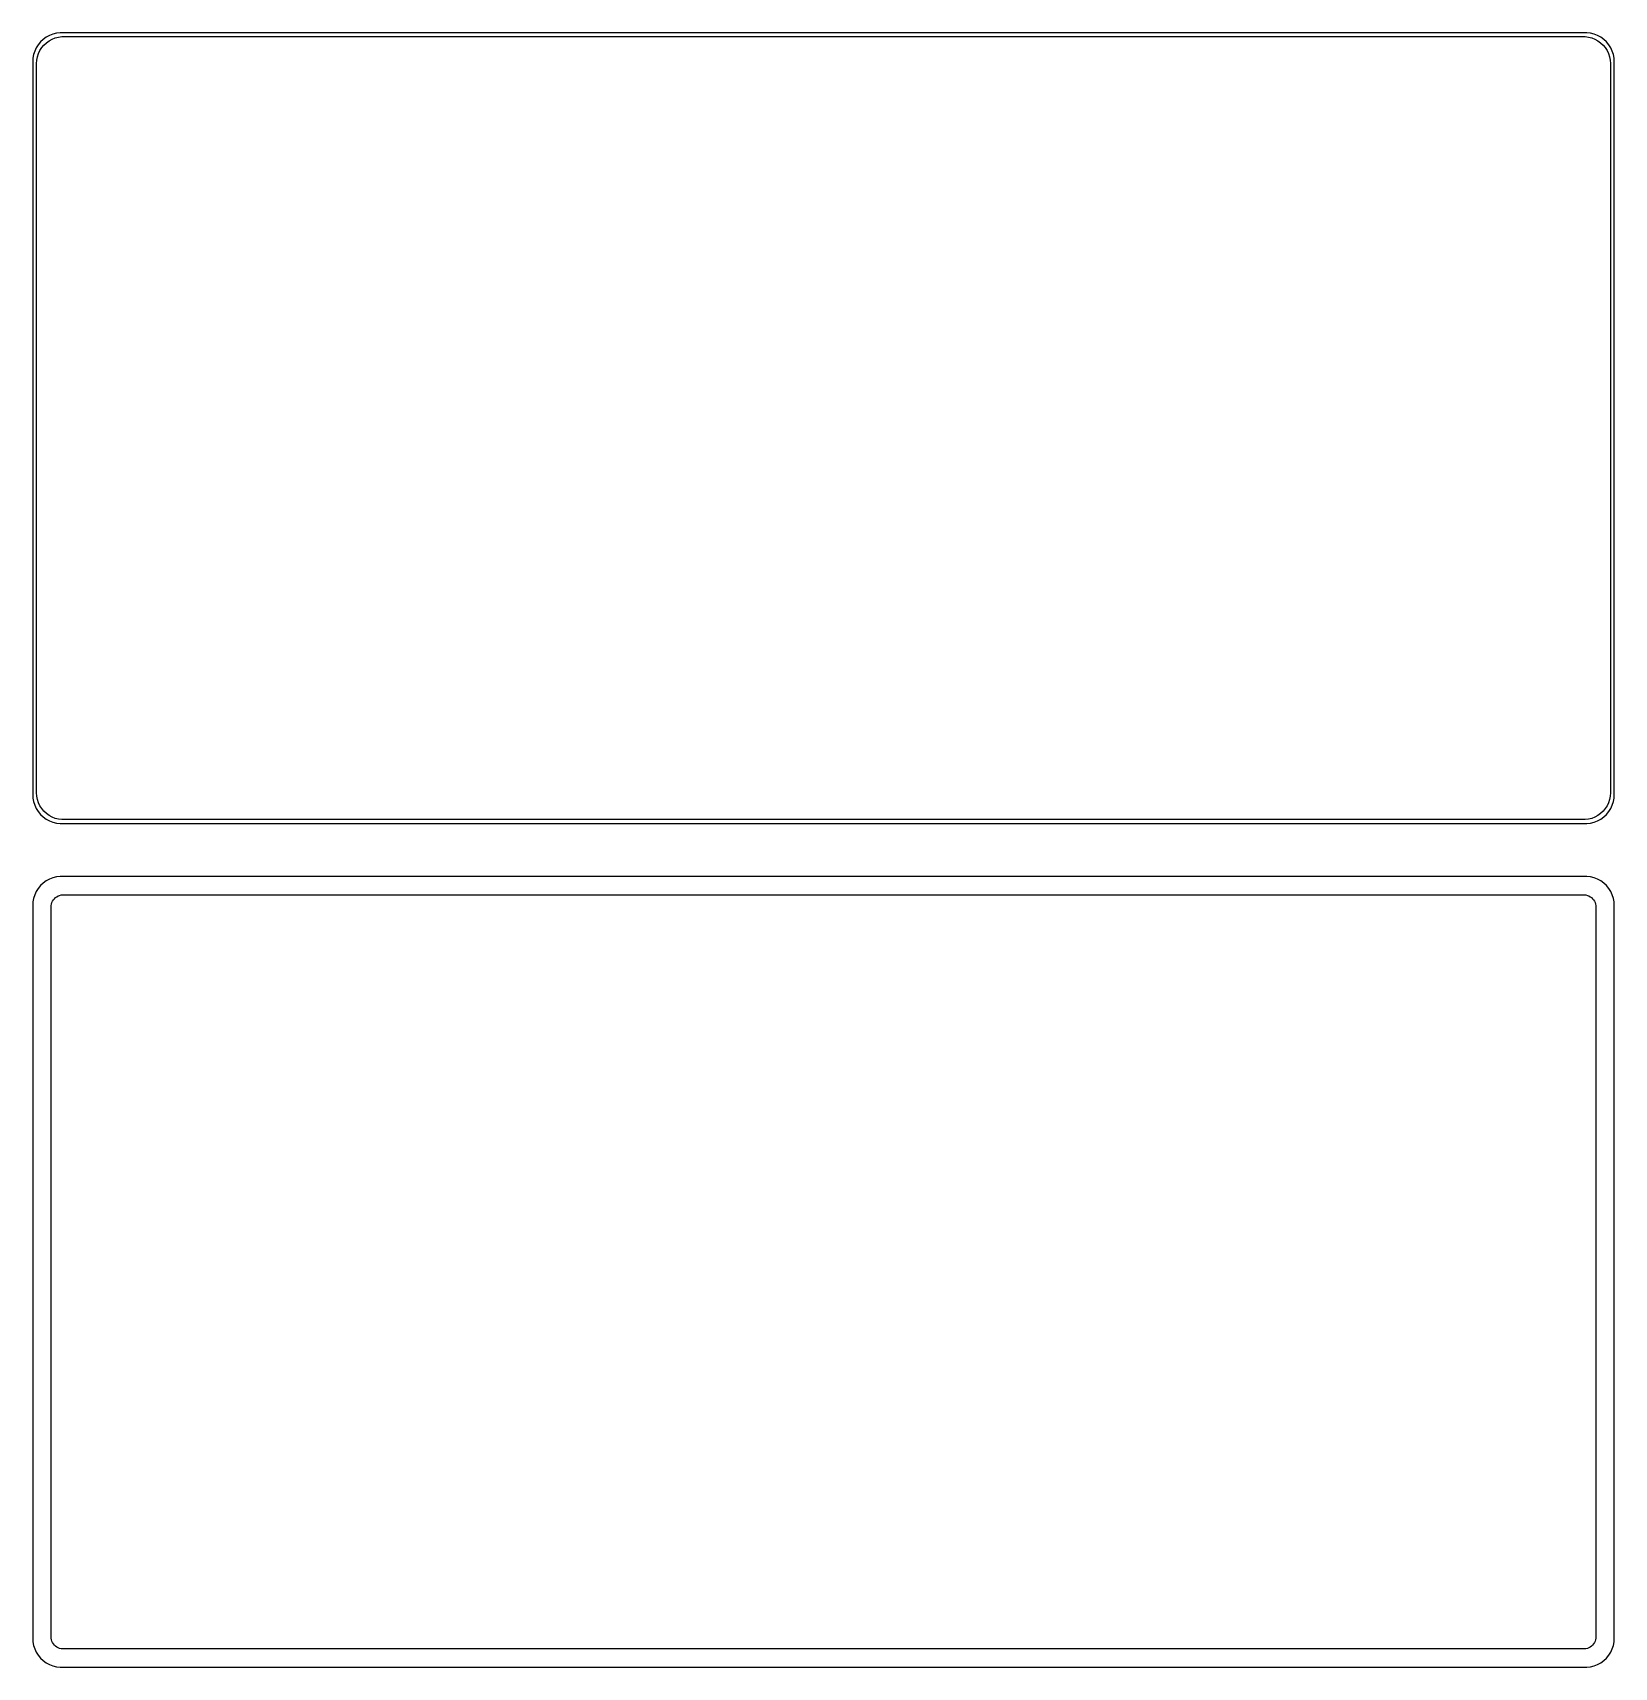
# Model space of a CAD drawing. Header units: metres. Extents: x -135 to 135, y 221 to 499.
import ezdxf

# ---------------------------------------------------------------- set-up
doc = ezdxf.new("R2010")
doc.units = ezdxf.units.M

msp = doc.modelspace()

# ---------------------------------------------------------------- linework, layer by layer
for p, q in [((-130.937, 499.411), (-131.545, 499.255)), ((-130.314, 499.49), (-130.937, 499.411)), ((130.314, 499.49), (-130.314, 499.49)), ((130.937, 499.411), (130.314, 499.49)), ((131.545, 499.255), (130.937, 499.411)), ((-134.382, 496.909), (-134.649, 496.341)), ((-134.045, 497.439), (-134.382, 496.909)), ((-133.645, 497.923), (-134.045, 497.439)), ((-133.762, 496.456), (-133.454, 496.941)), ((-133.187, 498.353), (-133.645, 497.923)), ((-133.454, 496.941), (-133.088, 497.384)), ((-132.679, 498.722), (-133.187, 498.353)), ((-133.088, 497.384), (-132.668, 497.778)), ((-132.129, 499.024), (-132.679, 498.722)), ((-132.668, 497.778), (-132.203, 498.116)), ((-132.203, 498.116), (-131.699, 498.393)), ((-131.545, 499.255), (-132.129, 499.024)), ((-131.699, 498.393), (-131.165, 498.604)), ((-131.165, 498.604), (-130.608, 498.747)), ((-130.608, 498.747), (-130.037, 498.819)), ((-130.037, 498.819), (130.037, 498.819)), ((130.037, 498.819), (130.608, 498.747)), ((130.608, 498.747), (131.165, 498.604)), ((131.165, 498.604), (131.699, 498.393)), ((132.129, 499.024), (131.545, 499.255)), ((131.699, 498.393), (132.203, 498.116)), ((132.679, 498.722), (132.129, 499.024)), ((132.203, 498.116), (132.668, 497.778)), ((132.668, 497.778), (133.088, 497.384)), ((133.187, 498.353), (132.679, 498.722)), ((133.088, 497.384), (133.454, 496.941)), ((133.645, 497.923), (133.187, 498.353)), ((133.454, 496.941), (133.762, 496.456)), ((134.045, 497.439), (133.645, 497.923)), ((134.382, 496.909), (134.045, 497.439)), ((134.649, 496.341), (134.382, 496.909)), ((-134.961, 495.127), (-135, 494.5)), ((-135, 494.5), (-135, 369.5)), ((-134.843, 495.743), (-134.961, 495.127)), ((-134.649, 496.341), (-134.843, 495.743)), ((-134.328, 494.25), (-134.292, 494.824)), ((-134.328, 369.75), (-134.328, 494.25)), ((-134.292, 494.824), (-134.185, 495.389)), ((-134.185, 495.389), (-134.007, 495.935)), ((-134.007, 495.935), (-133.762, 496.456)), ((133.762, 496.456), (134.007, 495.935)), ((134.007, 495.935), (134.185, 495.389)), ((134.185, 495.389), (134.292, 494.824)), ((134.292, 494.824), (134.328, 494.25)), ((134.328, 494.25), (134.328, 369.75)), ((134.843, 495.743), (134.649, 496.341)), ((134.961, 495.127), (134.843, 495.743)), ((135, 494.5), (134.961, 495.127)), ((135, 369.5), (135, 494.5)), ((-135, 369.5), (-134.961, 368.873)), ((-134.961, 368.873), (-134.843, 368.257)), ((-134.843, 368.257), (-134.649, 367.659)), ((-134.292, 369.176), (-134.328, 369.75)), ((-134.185, 368.611), (-134.292, 369.176)), ((-134.007, 368.065), (-134.185, 368.611)), ((134.185, 368.611), (134.007, 368.065)), ((134.292, 369.176), (134.185, 368.611)), ((134.328, 369.75), (134.292, 369.176)), ((134.649, 367.659), (134.843, 368.257)), ((134.843, 368.257), (134.961, 368.873)), ((134.961, 368.873), (135, 369.5)), ((-134.649, 367.659), (-134.382, 367.091)), ((-134.382, 367.091), (-134.045, 366.561)), ((-134.045, 366.561), (-133.645, 366.077)), ((-133.762, 367.544), (-134.007, 368.065)), ((-133.454, 367.059), (-133.762, 367.544)), ((-133.645, 366.077), (-133.187, 365.647)), ((-133.088, 366.616), (-133.454, 367.059)), ((-133.187, 365.647), (-132.679, 365.278)), ((-132.668, 366.222), (-133.088, 366.616)), ((-132.203, 365.884), (-132.668, 366.222)), ((-131.699, 365.607), (-132.203, 365.884)), ((-131.165, 365.396), (-131.699, 365.607)), ((131.699, 365.607), (131.165, 365.396)), ((132.203, 365.884), (131.699, 365.607)), ((132.668, 366.222), (132.203, 365.884)), ((133.088, 366.616), (132.668, 366.222)), ((132.679, 365.278), (133.187, 365.647)), ((133.454, 367.059), (133.088, 366.616)), ((133.187, 365.647), (133.645, 366.077)), ((133.762, 367.544), (133.454, 367.059)), ((133.645, 366.077), (134.045, 366.561)), ((134.007, 368.065), (133.762, 367.544)), ((134.045, 366.561), (134.382, 367.091)), ((134.382, 367.091), (134.649, 367.659)), ((-132.679, 365.278), (-132.129, 364.976)), ((-132.129, 364.976), (-131.545, 364.745)), ((-131.545, 364.745), (-130.937, 364.589)), ((-130.608, 365.253), (-131.165, 365.396)), ((-130.937, 364.589), (-130.314, 364.51)), ((-130.037, 365.181), (-130.608, 365.253)), ((-130.314, 364.51), (130.314, 364.51)), ((130.037, 365.181), (-130.037, 365.181)), ((130.608, 365.253), (130.037, 365.181)), ((130.314, 364.51), (130.937, 364.589)), ((131.165, 365.396), (130.608, 365.253)), ((130.937, 364.589), (131.545, 364.745)), ((131.545, 364.745), (132.129, 364.976)), ((132.129, 364.976), (132.679, 365.278)), ((-133.187, 354.353), (-133.645, 353.923)), ((-132.679, 354.722), (-133.187, 354.353)), ((-132.129, 355.024), (-132.679, 354.722)), ((-131.545, 355.255), (-132.129, 355.024)), ((-130.937, 355.411), (-131.545, 355.255)), ((-130.314, 355.49), (-130.937, 355.411)), ((130.314, 355.49), (-130.314, 355.49)), ((130.937, 355.411), (130.314, 355.49)), ((131.545, 355.255), (130.937, 355.411)), ((132.129, 355.024), (131.545, 355.255)), ((132.679, 354.722), (132.129, 355.024)), ((133.187, 354.353), (132.679, 354.722)), ((133.645, 353.923), (133.187, 354.353)), ((-134.843, 351.743), (-134.961, 351.127)), ((-134.649, 352.341), (-134.843, 351.743)), ((-134.382, 352.909), (-134.649, 352.341)), ((-134.045, 353.439), (-134.382, 352.909)), ((-133.645, 353.923), (-134.045, 353.439)), ((-131.457, 351.49), (-131.288, 351.694)), ((-131.288, 351.694), (-131.095, 351.875)), ((-131.095, 351.875), (-130.88, 352.031)), ((-130.88, 352.031), (-130.648, 352.159)), ((-130.648, 352.159), (-130.402, 352.256)), ((-130.402, 352.256), (-130.145, 352.322)), ((-130.145, 352.322), (-129.882, 352.355)), ((-129.882, 352.355), (129.882, 352.355)), ((129.882, 352.355), (130.145, 352.322)), ((130.145, 352.322), (130.402, 352.256)), ((130.402, 352.256), (130.648, 352.159)), ((130.648, 352.159), (130.88, 352.031)), ((130.88, 352.031), (131.095, 351.875)), ((131.095, 351.875), (131.288, 351.694)), ((131.288, 351.694), (131.457, 351.49)), ((134.045, 353.439), (133.645, 353.923)), ((134.382, 352.909), (134.045, 353.439)), ((134.649, 352.341), (134.382, 352.909)), ((134.843, 351.743), (134.649, 352.341)), ((134.961, 351.127), (134.843, 351.743)), ((-134.961, 351.127), (-135, 350.5)), ((-135, 350.5), (-135, 225.5)), ((-131.86, 350.25), (-131.843, 350.514)), ((-131.86, 225.75), (-131.86, 350.25)), ((-131.843, 350.514), (-131.793, 350.775)), ((-131.793, 350.775), (-131.711, 351.027)), ((-131.711, 351.027), (-131.599, 351.266)), ((-131.599, 351.266), (-131.457, 351.49)), ((131.457, 351.49), (131.599, 351.266)), ((131.599, 351.266), (131.711, 351.027)), ((131.711, 351.027), (131.793, 350.775)), ((131.793, 350.775), (131.843, 350.514)), ((131.843, 350.514), (131.86, 350.25)), ((131.86, 350.25), (131.86, 225.75)), ((135, 350.5), (134.961, 351.127)), ((135, 225.5), (135, 350.5)), ((-135, 225.5), (-134.961, 224.873)), ((-134.961, 224.873), (-134.843, 224.257)), ((-134.843, 224.257), (-134.649, 223.659)), ((-134.649, 223.659), (-134.382, 223.091)), ((-131.843, 225.486), (-131.86, 225.75)), ((-131.793, 225.225), (-131.843, 225.486)), ((-131.711, 224.973), (-131.793, 225.225)), ((-131.599, 224.734), (-131.711, 224.973)), ((-131.457, 224.51), (-131.599, 224.734)), ((-131.288, 224.306), (-131.457, 224.51)), ((-131.095, 224.125), (-131.288, 224.306)), ((-130.88, 223.969), (-131.095, 224.125)), ((-130.648, 223.841), (-130.88, 223.969)), ((-130.402, 223.744), (-130.648, 223.841)), ((-130.145, 223.678), (-130.402, 223.744)), ((-129.882, 223.645), (-130.145, 223.678)), ((129.882, 223.645), (-129.882, 223.645)), ((130.145, 223.678), (129.882, 223.645)), ((130.402, 223.744), (130.145, 223.678)), ((130.648, 223.841), (130.402, 223.744)), ((130.88, 223.969), (130.648, 223.841)), ((131.095, 224.125), (130.88, 223.969)), ((131.288, 224.306), (131.095, 224.125)), ((131.457, 224.51), (131.288, 224.306)), ((131.599, 224.734), (131.457, 224.51)), ((131.711, 224.973), (131.599, 224.734)), ((131.793, 225.225), (131.711, 224.973)), ((131.843, 225.486), (131.793, 225.225)), ((131.86, 225.75), (131.843, 225.486)), ((134.382, 223.091), (134.649, 223.659)), ((134.649, 223.659), (134.843, 224.257)), ((134.843, 224.257), (134.961, 224.873)), ((134.961, 224.873), (135, 225.5)), ((-134.382, 223.091), (-134.045, 222.561)), ((-134.045, 222.561), (-133.645, 222.077)), ((-133.645, 222.077), (-133.187, 221.647)), ((-133.187, 221.647), (-132.679, 221.278)), ((-132.679, 221.278), (-132.129, 220.976)), ((-132.129, 220.976), (-131.545, 220.745)), ((-131.545, 220.745), (-130.937, 220.589)), ((-130.937, 220.589), (-130.314, 220.51)), ((-130.314, 220.51), (130.314, 220.51)), ((130.314, 220.51), (130.937, 220.589)), ((130.937, 220.589), (131.545, 220.745)), ((131.545, 220.745), (132.129, 220.976)), ((132.129, 220.976), (132.679, 221.278)), ((132.679, 221.278), (133.187, 221.647)), ((133.187, 221.647), (133.645, 222.077)), ((133.645, 222.077), (134.045, 222.561)), ((134.045, 222.561), (134.382, 223.091))]:
    msp.add_line(p, q)

doc.saveas('drawing.dxf')
